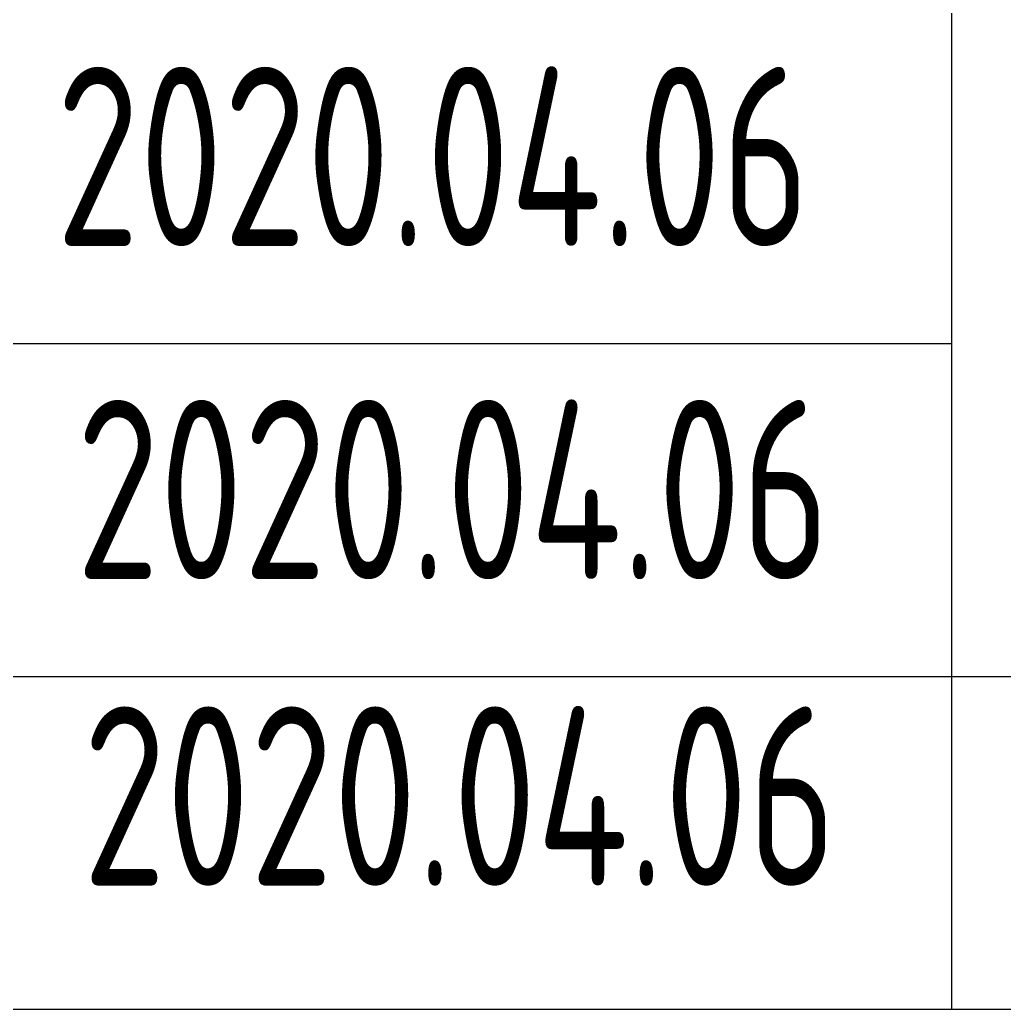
# Model space of a CAD drawing. Extents: x 5109802 to 7068445, y -422737 to 2032183.
# Drawn here: x 5153386 to 5155309, y -360777 to -358845 of the extents above; entities that cross this region are included whole.
import ezdxf
from ezdxf.enums import TextEntityAlignment as Align

# ---------------------------------------------------------------- set-up
doc = ezdxf.new("R2010")
doc.units = 0
doc.header["$LTSCALE"] = 1000
doc.header["$MEASUREMENT"] = 0
doc.layers.get('0').update_dxf_attribs({"linetype": 'CONTINUOUS'})
doc.styles.add('sceie', font='SCEIE', dxfattribs={"width": 0.75, "bigfont": 'SCEIC'})

msp = doc.modelspace()

# ---------------------------------------------------------------- linework, layer by layer
for p, q in [((5155207.2, -360777.1), (5155207.2, -357527.1)), ((5149707.2, -359477.1), (5155207.2, -359477.1)), ((5149707.2, -360127.1), (5155207.2, -360127.1)), ((5155207.2, -360127.1), (5167707.2, -360127.1)), ((5149707.2, -360777.1), (5167707.2, -360777.1))]:
    msp.add_line(p, q)

# ---------------------------------------------------------------- texts
at = {"style": 'sceie', "width": 0.8}
for p in [(5154193.5, -359111), (5154232.6, -359761.6), (5154245.6, -360360.2)]:
    msp.add_attdef('2020.04.06', text='200320-02-040', height=350, dxfattribs=at).set_placement(p, align=Align.MIDDLE)

doc.saveas('drawing.dxf')
